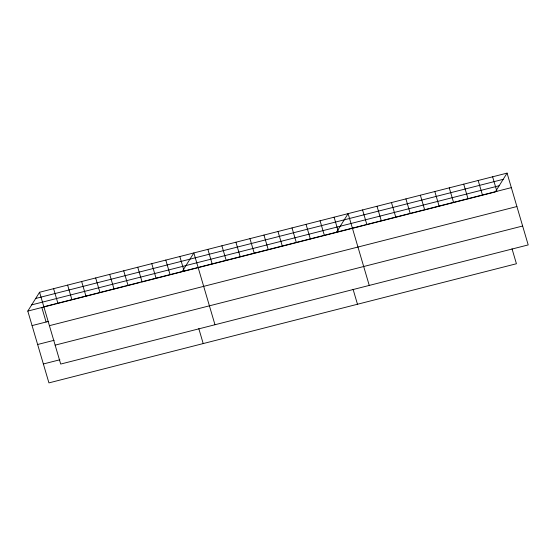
<?xml version="1.0" encoding="UTF-8"?>
<svg xmlns="http://www.w3.org/2000/svg" width="556" height="556" viewBox="0 0 556 556"><rect width="100%" height="100%" fill="white"/><g stroke="black" fill="none" stroke-linecap="round" stroke-linejoin="round"><path stroke-width="0.83" d="M512.02 248.782L516.427 263.746L48.935 382.882L27.8 311.082L39.573 292.254L507.065 173.118L528.2 244.918L60.708 364.055L39.573 292.254M336.345 232.457L348.119 213.622L369.253 285.423M507.065 173.118L495.292 191.945L481.649 195.427M35.688 298.468L503.18 179.331M31.685 304.869L499.177 185.732M43.848 306.766L511.339 187.629M27.8 311.082L55.023 304.146M55.85 303.93L83.9 296.786M84.727 296.577L97.098 293.422M97.925 293.214L111.951 289.634M112.771 289.426L125.149 286.27M125.976 286.062L140.001 282.49M141.648 282.066L182.076 271.766L193.849 252.938L214.977 324.739M182.896 271.557L195.274 268.402M196.094 268.194L210.119 264.621M210.946 264.406L280.245 246.753M281.072 246.537L293.443 243.389M294.27 243.174L321.493 236.237M322.32 236.029L349.995 228.975M350.794 228.773L365.243 225.09M366.05 224.881L408.597 214.039M409.397 213.838L422.24 210.564M423.046 210.363L437.496 206.679M438.295 206.471L465.594 199.521M466.394 199.312L480.843 195.629M32.074 325.594L48.574 321.389M49.408 325.67L516.906 206.54M37.634 344.498L54.134 340.293M55.141 345.144L522.633 226.014M43.368 363.978L59.867 359.774M492.616 176.801L496.89 191.313M478.167 180.485L482.441 194.996M463.718 184.168L467.992 198.68M449.269 187.845L453.543 202.363M434.82 191.528L439.094 206.047M420.371 195.212L424.638 209.723M405.922 198.895L410.189 213.407M391.473 202.579L395.74 217.09M377.017 206.262L381.291 220.774M362.568 209.939L366.842 224.457M334.093 217.194L338.368 231.713M353.074 289.287L357.48 304.257M320.068 220.774L324.343 235.285M306.043 224.346L310.317 238.858M292.018 227.918L296.292 242.437M277.993 231.491L282.267 246.009M263.968 235.07L268.242 249.581M249.95 238.642L254.217 253.154M235.925 242.214L240.192 256.733M221.9 245.787L226.167 260.305M207.875 249.366L212.142 263.878M179.824 256.511L184.092 271.022M198.798 328.603L203.204 343.566M165.799 260.083L170.066 274.601M151.774 263.662L156.041 278.174M137.749 267.234L142.023 281.746M123.724 270.807L127.998 285.318M109.699 274.379L113.973 288.898M95.674 277.958L99.948 292.47M81.649 281.531L85.923 296.042M67.623 285.103L71.898 299.615M53.598 288.675L57.873 303.194M41.825 307.51L46.099 322.021"/></g></svg>
